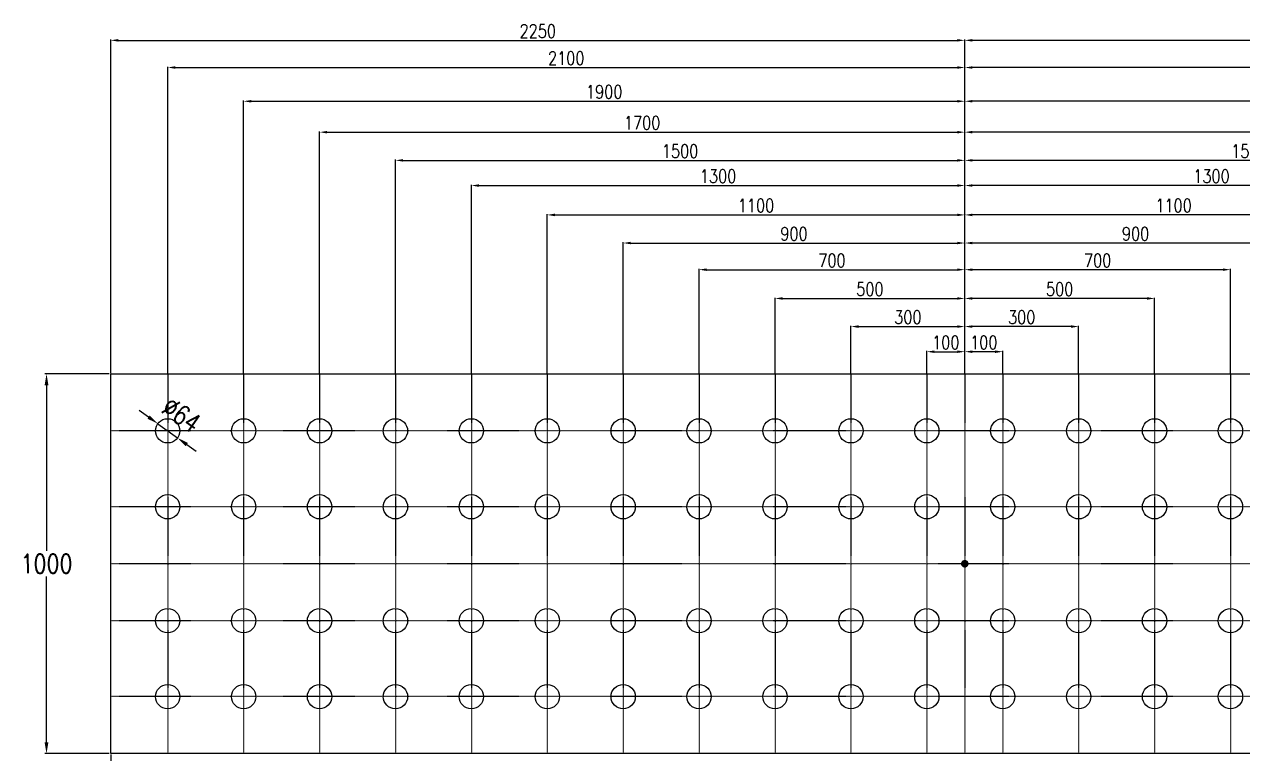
# Model space of a CAD drawing. Header units: millimetres. Extents: x 1541 to 289025, y -12015 to 47026.
# Drawn here: x 61759 to 64969, y 2341 to 4262 of the extents above; entities that cross this region are included whole.
import ezdxf

# ---------------------------------------------------------------- set-up
doc = ezdxf.new("R2010")
doc.units = ezdxf.units.MM
doc.header["$LTSCALE"] = 0.1
doc.linetypes.add('DASHDOT', pattern=[25.4, 12.7, -6.35, 0, -6.35])
for name, color, linetype in [('COTAS', 8, 'Continuous'), ('EJE PERNO', 1, 'DASHDOT'), ('PERNOS', 3, 'Continuous'), ('PLATINA', 5, 'Continuous')]:
    doc.layers.add(name, color=color, linetype=linetype)
doc.styles.add('CNI_COTAS', font='romans.shx', dxfattribs={"width": 0.8})
doc.dimstyles.new('1.2', dxfattribs={"dimscale": 0, "dimtxt": 35, "dimasz": 20, "dimexe": 2, "dimexo": 2, "dimgap": 7, "dimtad": 1, "dimdec": 0, "dimzin": 4, "dimdsep": 46, "dimtxsty": 'CNI_COTAS', "dimcen": 0, "dimclrd": 256, "dimclrt": 3, "dimadec": 0, "dimazin": 0, "dimtfac": 1, "dimtdec": 0, "dimtmove": 2, "dimatfit": 0, "dimfxl": 0.05, "dimtolj": 1, "dimtzin": 0, "dimarcsym": 1})
doc.dimstyles.new('1.3', dxfattribs={"dimscale": 0, "dimtxt": 50, "dimasz": 30, "dimexe": 4, "dimexo": 4, "dimgap": 9, "dimtad": 1, "dimdec": 0, "dimzin": 4, "dimdsep": 46, "dimtxsty": 'CNI_COTAS', "dimcen": 0, "dimclrd": 256, "dimclrt": 3, "dimadec": 0, "dimazin": 0, "dimtfac": 1, "dimtdec": 0, "dimtmove": 2, "dimatfit": 0, "dimfxl": 0.05, "dimtolj": 1, "dimtzin": 0, "dimarcsym": 0})

# ---------------------------------------------------------------- blocks, each defined once
blk = doc.blocks.new('*D1693')
at = {"layer": 'COTAS', "lineweight": -2, "ltscale": 3, "transparency": 16777216}
for p, q in [((62086.7, 3227.4), (62062.3, 3244.9)), ((62111.1, 3209.9), (62163.1, 3172.7)), ((62187.5, 3155.2), (62211.9, 3137.7))]:
    blk.add_line(p, q, dxfattribs=at)
at = {"layer": 'COTAS', "ltscale": 3, "transparency": 16777216}
for points in [[(62089.6, 3231.5), (62083.8, 3223.3), (62111.1, 3209.9)], [(62190.4, 3159.3), (62184.6, 3151.1), (62163.1, 3172.7)]]:
    blk.add_solid(points, dxfattribs=at)
at = {"layer": 'Defpoints', "color": 0, "ltscale": 3, "transparency": 16777216}
for p in [(62111.1, 3209.9), (62163.1, 3172.7)]:
    blk.add_point(p, dxfattribs=at)
at = {"layer": 'COTAS', "color": 3, "ltscale": 3, "transparency": 16777216, "insert": (62173.4, 3233.2), "char_height": 50, "attachment_point": 5, "rotation": 324.3903, "style": 'CNI_COTAS'}
blk.add_mtext('\\A1;∅64', dxfattribs=at)
blk = doc.blocks.new('*D1695')
at = {"layer": 'COTAS', "color": 0, "lineweight": -2, "transparency": 16777216}
for p, q in [((64237.1, 3343.3), (64237.1, 3401.7)), ((64337.1, 3343.3), (64337.1, 3401.7))]:
    blk.add_line(p, q, dxfattribs=at)
at = {"layer": 'COTAS', "lineweight": -2, "transparency": 16777216}
blk.add_line((64317.1, 3399.7), (64257.1, 3399.7), dxfattribs=at)
at = {"layer": 'COTAS', "transparency": 16777216}
for points in [[(64257.1, 3403), (64257.1, 3396.3), (64237.1, 3399.7)], [(64317.1, 3403), (64317.1, 3396.3), (64337.1, 3399.7)]]:
    blk.add_solid(points, dxfattribs=at)
at = {"layer": 'Defpoints', "color": 0, "transparency": 16777216}
for p in [(64237.1, 3399.7), (64237.1, 3341.3), (64337.1, 3341.3)]:
    blk.add_point(p, dxfattribs=at)
at = {"layer": 'COTAS', "color": 3, "transparency": 16777216, "insert": (64287.1, 3424.2), "char_height": 35, "attachment_point": 5, "style": 'CNI_COTAS'}
blk.add_mtext('\\A1;100', dxfattribs=at)
blk = doc.blocks.new('*D1696')
at = {"layer": 'COTAS', "color": 0, "lineweight": -2, "transparency": 16777216}
for p, q in [((64237.1, 3343.3), (64237.1, 3467.9)), ((64537.1, 3343.3), (64537.1, 3467.9))]:
    blk.add_line(p, q, dxfattribs=at)
at = {"layer": 'COTAS', "lineweight": -2, "transparency": 16777216}
blk.add_line((64517.1, 3465.9), (64257.1, 3465.9), dxfattribs=at)
at = {"layer": 'COTAS', "transparency": 16777216}
for points in [[(64257.1, 3469.2), (64257.1, 3462.5), (64237.1, 3465.9)], [(64517.1, 3469.2), (64517.1, 3462.5), (64537.1, 3465.9)]]:
    blk.add_solid(points, dxfattribs=at)
at = {"layer": 'Defpoints', "color": 0, "transparency": 16777216}
for p in [(64237.1, 3465.9), (64237.1, 3341.3), (64537.1, 3341.3)]:
    blk.add_point(p, dxfattribs=at)
at = {"layer": 'COTAS', "color": 3, "transparency": 16777216, "insert": (64387.1, 3490.4), "char_height": 35, "attachment_point": 5, "style": 'CNI_COTAS'}
blk.add_mtext('\\A1;300', dxfattribs=at)
blk = doc.blocks.new('*D1697')
at = {"layer": 'COTAS', "color": 0, "lineweight": -2, "transparency": 16777216}
for p, q in [((64237.1, 3343.3), (64237.1, 3541.9)), ((64737.1, 3343.3), (64737.1, 3541.9))]:
    blk.add_line(p, q, dxfattribs=at)
at = {"layer": 'COTAS', "lineweight": -2, "transparency": 16777216}
blk.add_line((64717.1, 3539.9), (64257.1, 3539.9), dxfattribs=at)
at = {"layer": 'COTAS', "transparency": 16777216}
for points in [[(64257.1, 3543.3), (64257.1, 3536.6), (64237.1, 3539.9)], [(64717.1, 3543.3), (64717.1, 3536.6), (64737.1, 3539.9)]]:
    blk.add_solid(points, dxfattribs=at)
at = {"layer": 'Defpoints', "color": 0, "transparency": 16777216}
for p in [(64237.1, 3539.9), (64237.1, 3341.3), (64737.1, 3341.3)]:
    blk.add_point(p, dxfattribs=at)
at = {"layer": 'COTAS', "color": 3, "transparency": 16777216, "insert": (64487.1, 3564.4), "char_height": 35, "attachment_point": 5, "style": 'CNI_COTAS'}
blk.add_mtext('\\A1;500', dxfattribs=at)
blk = doc.blocks.new('*D1698')
at = {"layer": 'COTAS', "color": 0, "lineweight": -2, "transparency": 16777216}
for p, q in [((64237.1, 3343.3), (64237.1, 3617.7)), ((64937.1, 3343.3), (64937.1, 3617.7))]:
    blk.add_line(p, q, dxfattribs=at)
at = {"layer": 'COTAS', "lineweight": -2, "transparency": 16777216}
blk.add_line((64917.1, 3615.7), (64257.1, 3615.7), dxfattribs=at)
at = {"layer": 'COTAS', "transparency": 16777216}
for points in [[(64257.1, 3619), (64257.1, 3612.4), (64237.1, 3615.7)], [(64917.1, 3619), (64917.1, 3612.4), (64937.1, 3615.7)]]:
    blk.add_solid(points, dxfattribs=at)
at = {"layer": 'Defpoints', "color": 0, "transparency": 16777216}
for p in [(64237.1, 3615.7), (64237.1, 3341.3), (64937.1, 3341.3)]:
    blk.add_point(p, dxfattribs=at)
at = {"layer": 'COTAS', "color": 3, "transparency": 16777216, "insert": (64587.1, 3640.2), "char_height": 35, "attachment_point": 5, "style": 'CNI_COTAS'}
blk.add_mtext('\\A1;700', dxfattribs=at)
blk = doc.blocks.new('*D1671')
at = {"layer": 'COTAS', "color": 0, "lineweight": -2, "transparency": 16777216}
for p, q in [((64237.1, 3343.3), (64237.1, 3687.9)), ((65137.1, 3343.3), (65137.1, 3687.9))]:
    blk.add_line(p, q, dxfattribs=at)
at = {"layer": 'COTAS', "lineweight": -2, "transparency": 16777216}
blk.add_line((65117.1, 3685.9), (64257.1, 3685.9), dxfattribs=at)
at = {"layer": 'COTAS', "transparency": 16777216}
for points in [[(64257.1, 3689.2), (64257.1, 3682.5), (64237.1, 3685.9)], [(65117.1, 3689.2), (65117.1, 3682.5), (65137.1, 3685.9)]]:
    blk.add_solid(points, dxfattribs=at)
at = {"layer": 'Defpoints', "color": 0, "transparency": 16777216}
for p in [(64237.1, 3685.9), (64237.1, 3341.3), (65137.1, 3341.3)]:
    blk.add_point(p, dxfattribs=at)
at = {"layer": 'COTAS', "color": 3, "transparency": 16777216, "insert": (64687.1, 3710.4), "char_height": 35, "attachment_point": 5, "rotation": 359.9999, "style": 'CNI_COTAS'}
blk.add_mtext('\\A1;900', dxfattribs=at)
blk = doc.blocks.new('*D1672')
at = {"layer": 'COTAS', "color": 0, "lineweight": -2, "transparency": 16777216}
for p, q in [((64237.1, 3343.3), (64237.1, 3761.9)), ((65337.1, 3343.3), (65337.1, 3761.9))]:
    blk.add_line(p, q, dxfattribs=at)
at = {"layer": 'COTAS', "lineweight": -2, "transparency": 16777216}
blk.add_line((65317.1, 3759.9), (64257.1, 3759.9), dxfattribs=at)
at = {"layer": 'COTAS', "transparency": 16777216}
for points in [[(64257.1, 3763.2), (64257.1, 3756.5), (64237.1, 3759.9)], [(65317.1, 3763.2), (65317.1, 3756.5), (65337.1, 3759.9)]]:
    blk.add_solid(points, dxfattribs=at)
at = {"layer": 'Defpoints', "color": 0, "transparency": 16777216}
for p in [(64237.1, 3759.9), (64237.1, 3341.3), (65337.1, 3341.3)]:
    blk.add_point(p, dxfattribs=at)
at = {"layer": 'COTAS', "color": 3, "transparency": 16777216, "insert": (64787.1, 3784.4), "char_height": 35, "attachment_point": 5, "rotation": 359.9999, "style": 'CNI_COTAS'}
blk.add_mtext('\\A1;1100', dxfattribs=at)
blk = doc.blocks.new('*D1673')
at = {"layer": 'COTAS', "color": 0, "lineweight": -2, "transparency": 16777216}
for p, q in [((64237.1, 3343.3), (64237.1, 3839.3)), ((65537.1, 3343.3), (65537.1, 3839.3))]:
    blk.add_line(p, q, dxfattribs=at)
at = {"layer": 'COTAS', "lineweight": -2, "transparency": 16777216}
blk.add_line((65517.1, 3837.3), (64257.1, 3837.3), dxfattribs=at)
at = {"layer": 'COTAS', "transparency": 16777216}
for points in [[(64257.1, 3840.6), (64257.1, 3833.9), (64237.1, 3837.3)], [(65517.1, 3840.6), (65517.1, 3833.9), (65537.1, 3837.3)]]:
    blk.add_solid(points, dxfattribs=at)
at = {"layer": 'Defpoints', "color": 0, "transparency": 16777216}
for p in [(64237.1, 3837.3), (64237.1, 3341.3), (65537.1, 3341.3)]:
    blk.add_point(p, dxfattribs=at)
at = {"layer": 'COTAS', "color": 3, "transparency": 16777216, "insert": (64887.1, 3861.8), "char_height": 35, "attachment_point": 5, "style": 'CNI_COTAS'}
blk.add_mtext('\\A1;1300', dxfattribs=at)
blk = doc.blocks.new('*D1674')
at = {"layer": 'COTAS', "color": 0, "lineweight": -2, "transparency": 16777216}
for p, q in [((64237.1, 3343.3), (64237.1, 3905.5)), ((65737.1, 3343.3), (65737.1, 3905.5))]:
    blk.add_line(p, q, dxfattribs=at)
at = {"layer": 'COTAS', "lineweight": -2, "transparency": 16777216}
blk.add_line((65717.1, 3903.5), (64257.1, 3903.5), dxfattribs=at)
at = {"layer": 'COTAS', "transparency": 16777216}
for points in [[(64257.1, 3906.9), (64257.1, 3900.2), (64237.1, 3903.5)], [(65717.1, 3906.9), (65717.1, 3900.2), (65737.1, 3903.5)]]:
    blk.add_solid(points, dxfattribs=at)
at = {"layer": 'Defpoints', "color": 0, "transparency": 16777216}
for p in [(64237.1, 3903.5), (64237.1, 3341.3), (65737.1, 3341.3)]:
    blk.add_point(p, dxfattribs=at)
at = {"layer": 'COTAS', "color": 3, "transparency": 16777216, "insert": (64987.1, 3928), "char_height": 35, "attachment_point": 5, "rotation": 359.9999, "style": 'CNI_COTAS'}
blk.add_mtext('\\A1;1500', dxfattribs=at)
blk = doc.blocks.new('*D1675')
at = {"layer": 'COTAS', "color": 0, "lineweight": -2, "transparency": 16777216}
for p, q in [((64237.1, 3343.3), (64237.1, 3979.8)), ((65937.1, 3343.3), (65937.1, 3979.8))]:
    blk.add_line(p, q, dxfattribs=at)
at = {"layer": 'COTAS', "lineweight": -2, "transparency": 16777216}
blk.add_line((65917.1, 3977.8), (64257.1, 3977.8), dxfattribs=at)
at = {"layer": 'COTAS', "transparency": 16777216}
for points in [[(64257.1, 3981.1), (64257.1, 3974.4), (64237.1, 3977.8)], [(65917.1, 3981.1), (65917.1, 3974.4), (65937.1, 3977.8)]]:
    blk.add_solid(points, dxfattribs=at)
at = {"layer": 'Defpoints', "color": 0, "transparency": 16777216}
for p in [(64237.1, 3977.8), (64237.1, 3341.3), (65937.1, 3341.3)]:
    blk.add_point(p, dxfattribs=at)
at = {"layer": 'COTAS', "color": 3, "transparency": 16777216, "insert": (65087.1, 4002.3), "char_height": 35, "attachment_point": 5, "style": 'CNI_COTAS'}
blk.add_mtext('\\A1;1700', dxfattribs=at)
blk = doc.blocks.new('*D1676')
at = {"layer": 'COTAS', "color": 0, "lineweight": -2, "transparency": 16777216}
for p, q in [((64237.1, 3343.3), (64237.1, 4061.2)), ((66137.1, 3343.3), (66137.1, 4061.2))]:
    blk.add_line(p, q, dxfattribs=at)
at = {"layer": 'COTAS', "lineweight": -2, "transparency": 16777216}
blk.add_line((66117.1, 4059.2), (64257.1, 4059.2), dxfattribs=at)
at = {"layer": 'COTAS', "transparency": 16777216}
for points in [[(64257.1, 4062.5), (64257.1, 4055.9), (64237.1, 4059.2)], [(66117.1, 4062.5), (66117.1, 4055.9), (66137.1, 4059.2)]]:
    blk.add_solid(points, dxfattribs=at)
at = {"layer": 'Defpoints', "color": 0, "transparency": 16777216}
for p in [(64237.1, 4059.2), (64237.1, 3341.3), (66137.1, 3341.3)]:
    blk.add_point(p, dxfattribs=at)
at = {"layer": 'COTAS', "color": 3, "transparency": 16777216, "insert": (65187.1, 4083.7), "char_height": 35, "attachment_point": 5, "style": 'CNI_COTAS'}
blk.add_mtext('\\A1;1900', dxfattribs=at)
blk = doc.blocks.new('*D1677')
at = {"layer": 'COTAS', "color": 0, "lineweight": -2, "transparency": 16777216}
for p, q in [((64237.1, 3343.3), (64237.1, 4150)), ((66337.1, 3343.3), (66337.1, 4150))]:
    blk.add_line(p, q, dxfattribs=at)
at = {"layer": 'COTAS', "lineweight": -2, "transparency": 16777216}
blk.add_line((66317.1, 4148), (64257.1, 4148), dxfattribs=at)
at = {"layer": 'COTAS', "transparency": 16777216}
for points in [[(64257.1, 4151.4), (64257.1, 4144.7), (64237.1, 4148)], [(66317.1, 4151.4), (66317.1, 4144.7), (66337.1, 4148)]]:
    blk.add_solid(points, dxfattribs=at)
at = {"layer": 'Defpoints', "color": 0, "transparency": 16777216}
for p in [(64237.1, 4148), (64237.1, 3341.3), (66337.1, 3341.3)]:
    blk.add_point(p, dxfattribs=at)
at = {"layer": 'COTAS', "color": 3, "transparency": 16777216, "insert": (65287.1, 4172.5), "char_height": 35, "attachment_point": 5, "style": 'CNI_COTAS'}
blk.add_mtext('\\A1;2100', dxfattribs=at)
blk = doc.blocks.new('*D1678')
at = {"layer": 'COTAS', "color": 0, "lineweight": -2, "transparency": 16777216}
for p, q in [((64237.1, 3343.3), (64237.1, 4221.6)), ((66487.1, 3343.3), (66487.1, 4221.6))]:
    blk.add_line(p, q, dxfattribs=at)
at = {"layer": 'COTAS', "lineweight": -2, "transparency": 16777216}
blk.add_line((66467.1, 4219.6), (64257.1, 4219.6), dxfattribs=at)
at = {"layer": 'COTAS', "transparency": 16777216}
for points in [[(64257.1, 4223), (64257.1, 4216.3), (64237.1, 4219.6)], [(66467.1, 4223), (66467.1, 4216.3), (66487.1, 4219.6)]]:
    blk.add_solid(points, dxfattribs=at)
at = {"layer": 'Defpoints', "color": 0, "transparency": 16777216}
for p in [(64237.1, 4219.6), (64237.1, 3341.3), (66487.1, 3341.3)]:
    blk.add_point(p, dxfattribs=at)
at = {"layer": 'COTAS', "color": 3, "transparency": 16777216, "insert": (65362.1, 4244.1), "char_height": 35, "attachment_point": 5, "rotation": 0, "style": 'CNI_COTAS'}
blk.add_mtext('\\A1;2250', dxfattribs=at)
blk = doc.blocks.new('*D1214')
at = {"layer": 'COTAS', "color": 0, "lineweight": -2, "transparency": 16777216}
for p, q in [((64137.1, 3343.3), (64137.1, 3401.7)), ((64237.1, 3343.3), (64237.1, 3401.7))]:
    blk.add_line(p, q, dxfattribs=at)
at = {"layer": 'COTAS', "lineweight": -2, "transparency": 16777216}
blk.add_line((64157.1, 3399.7), (64217.1, 3399.7), dxfattribs=at)
at = {"layer": 'COTAS', "transparency": 16777216}
for points in [[(64157.1, 3403), (64157.1, 3396.3), (64137.1, 3399.7)], [(64217.1, 3403), (64217.1, 3396.3), (64237.1, 3399.7)]]:
    blk.add_solid(points, dxfattribs=at)
at = {"layer": 'Defpoints', "color": 0, "transparency": 16777216}
for p in [(64237.1, 3399.7), (64137.1, 3341.3), (64237.1, 3341.3)]:
    blk.add_point(p, dxfattribs=at)
at = {"layer": 'COTAS', "color": 3, "transparency": 16777216, "insert": (64187.1, 3424.2), "char_height": 35, "attachment_point": 5, "style": 'CNI_COTAS'}
blk.add_mtext('\\A1;100', dxfattribs=at)
blk = doc.blocks.new('*D1215')
at = {"layer": 'COTAS', "color": 0, "lineweight": -2, "transparency": 16777216}
for p, q in [((63937.1, 3343.3), (63937.1, 3467.9)), ((64237.1, 3343.3), (64237.1, 3467.9))]:
    blk.add_line(p, q, dxfattribs=at)
at = {"layer": 'COTAS', "lineweight": -2, "transparency": 16777216}
blk.add_line((63957.1, 3465.9), (64217.1, 3465.9), dxfattribs=at)
at = {"layer": 'COTAS', "transparency": 16777216}
for points in [[(63957.1, 3469.2), (63957.1, 3462.5), (63937.1, 3465.9)], [(64217.1, 3469.2), (64217.1, 3462.5), (64237.1, 3465.9)]]:
    blk.add_solid(points, dxfattribs=at)
at = {"layer": 'Defpoints', "color": 0, "transparency": 16777216}
for p in [(64237.1, 3465.9), (63937.1, 3341.3), (64237.1, 3341.3)]:
    blk.add_point(p, dxfattribs=at)
at = {"layer": 'COTAS', "color": 3, "transparency": 16777216, "insert": (64087.1, 3490.4), "char_height": 35, "attachment_point": 5, "style": 'CNI_COTAS'}
blk.add_mtext('\\A1;300', dxfattribs=at)
blk = doc.blocks.new('*D1216')
at = {"layer": 'COTAS', "color": 0, "lineweight": -2, "transparency": 16777216}
for p, q in [((63737.1, 3343.3), (63737.1, 3541.9)), ((64237.1, 3343.3), (64237.1, 3541.9))]:
    blk.add_line(p, q, dxfattribs=at)
at = {"layer": 'COTAS', "lineweight": -2, "transparency": 16777216}
blk.add_line((63757.1, 3539.9), (64217.1, 3539.9), dxfattribs=at)
at = {"layer": 'COTAS', "transparency": 16777216}
for points in [[(63757.1, 3543.3), (63757.1, 3536.6), (63737.1, 3539.9)], [(64217.1, 3543.3), (64217.1, 3536.6), (64237.1, 3539.9)]]:
    blk.add_solid(points, dxfattribs=at)
at = {"layer": 'Defpoints', "color": 0, "transparency": 16777216}
for p in [(64237.1, 3539.9), (63737.1, 3341.3), (64237.1, 3341.3)]:
    blk.add_point(p, dxfattribs=at)
at = {"layer": 'COTAS', "color": 3, "transparency": 16777216, "insert": (63987.1, 3564.4), "char_height": 35, "attachment_point": 5, "style": 'CNI_COTAS'}
blk.add_mtext('\\A1;500', dxfattribs=at)
blk = doc.blocks.new('*D1217')
at = {"layer": 'COTAS', "color": 0, "lineweight": -2, "transparency": 16777216}
for p, q in [((63537.1, 3343.3), (63537.1, 3617.7)), ((64237.1, 3343.3), (64237.1, 3617.7))]:
    blk.add_line(p, q, dxfattribs=at)
at = {"layer": 'COTAS', "lineweight": -2, "transparency": 16777216}
blk.add_line((63557.1, 3615.7), (64217.1, 3615.7), dxfattribs=at)
at = {"layer": 'COTAS', "transparency": 16777216}
for points in [[(63557.1, 3619), (63557.1, 3612.4), (63537.1, 3615.7)], [(64217.1, 3619), (64217.1, 3612.4), (64237.1, 3615.7)]]:
    blk.add_solid(points, dxfattribs=at)
at = {"layer": 'Defpoints', "color": 0, "transparency": 16777216}
for p in [(64237.1, 3615.7), (63537.1, 3341.3), (64237.1, 3341.3)]:
    blk.add_point(p, dxfattribs=at)
at = {"layer": 'COTAS', "color": 3, "transparency": 16777216, "insert": (63887.1, 3640.2), "char_height": 35, "attachment_point": 5, "style": 'CNI_COTAS'}
blk.add_mtext('\\A1;700', dxfattribs=at)
blk = doc.blocks.new('*D1218')
at = {"layer": 'COTAS', "color": 0, "lineweight": -2, "transparency": 16777216}
for p, q in [((63337.1, 3343.3), (63337.1, 3687.9)), ((64237.1, 3343.3), (64237.1, 3687.9))]:
    blk.add_line(p, q, dxfattribs=at)
at = {"layer": 'COTAS', "lineweight": -2, "transparency": 16777216}
blk.add_line((63357.1, 3685.9), (64217.1, 3685.9), dxfattribs=at)
at = {"layer": 'COTAS', "transparency": 16777216}
for points in [[(63357.1, 3689.2), (63357.1, 3682.5), (63337.1, 3685.9)], [(64217.1, 3689.2), (64217.1, 3682.5), (64237.1, 3685.9)]]:
    blk.add_solid(points, dxfattribs=at)
at = {"layer": 'Defpoints', "color": 0, "transparency": 16777216}
for p in [(64237.1, 3685.9), (63337.1, 3341.3), (64237.1, 3341.3)]:
    blk.add_point(p, dxfattribs=at)
at = {"layer": 'COTAS', "color": 3, "transparency": 16777216, "insert": (63787.1, 3710.4), "char_height": 35, "attachment_point": 5, "rotation": 0.0001, "style": 'CNI_COTAS'}
blk.add_mtext('\\A1;900', dxfattribs=at)
blk = doc.blocks.new('*D1219')
at = {"layer": 'COTAS', "color": 0, "lineweight": -2, "transparency": 16777216}
for p, q in [((63137.1, 3343.3), (63137.1, 3761.9)), ((64237.1, 3343.3), (64237.1, 3761.9))]:
    blk.add_line(p, q, dxfattribs=at)
at = {"layer": 'COTAS', "lineweight": -2, "transparency": 16777216}
blk.add_line((63157.1, 3759.9), (64217.1, 3759.9), dxfattribs=at)
at = {"layer": 'COTAS', "transparency": 16777216}
for points in [[(63157.1, 3763.2), (63157.1, 3756.5), (63137.1, 3759.9)], [(64217.1, 3763.2), (64217.1, 3756.5), (64237.1, 3759.9)]]:
    blk.add_solid(points, dxfattribs=at)
at = {"layer": 'Defpoints', "color": 0, "transparency": 16777216}
for p in [(64237.1, 3759.9), (63137.1, 3341.3), (64237.1, 3341.3)]:
    blk.add_point(p, dxfattribs=at)
at = {"layer": 'COTAS', "color": 3, "transparency": 16777216, "insert": (63687.1, 3784.4), "char_height": 35, "attachment_point": 5, "rotation": 0.0001, "style": 'CNI_COTAS'}
blk.add_mtext('\\A1;1100', dxfattribs=at)
blk = doc.blocks.new('*D1220')
at = {"layer": 'COTAS', "color": 0, "lineweight": -2, "transparency": 16777216}
for p, q in [((62937.1, 3343.3), (62937.1, 3839.3)), ((64237.1, 3343.3), (64237.1, 3839.3))]:
    blk.add_line(p, q, dxfattribs=at)
at = {"layer": 'COTAS', "lineweight": -2, "transparency": 16777216}
blk.add_line((62957.1, 3837.3), (64217.1, 3837.3), dxfattribs=at)
at = {"layer": 'COTAS', "transparency": 16777216}
for points in [[(62957.1, 3840.6), (62957.1, 3833.9), (62937.1, 3837.3)], [(64217.1, 3840.6), (64217.1, 3833.9), (64237.1, 3837.3)]]:
    blk.add_solid(points, dxfattribs=at)
at = {"layer": 'Defpoints', "color": 0, "transparency": 16777216}
for p in [(64237.1, 3837.3), (62937.1, 3341.3), (64237.1, 3341.3)]:
    blk.add_point(p, dxfattribs=at)
at = {"layer": 'COTAS', "color": 3, "transparency": 16777216, "insert": (63587.1, 3861.8), "char_height": 35, "attachment_point": 5, "style": 'CNI_COTAS'}
blk.add_mtext('\\A1;1300', dxfattribs=at)
blk = doc.blocks.new('*D1221')
at = {"layer": 'COTAS', "color": 0, "lineweight": -2, "transparency": 16777216}
for p, q in [((62737.1, 3343.3), (62737.1, 3905.5)), ((64237.1, 3343.3), (64237.1, 3905.5))]:
    blk.add_line(p, q, dxfattribs=at)
at = {"layer": 'COTAS', "lineweight": -2, "transparency": 16777216}
blk.add_line((62757.1, 3903.5), (64217.1, 3903.5), dxfattribs=at)
at = {"layer": 'COTAS', "transparency": 16777216}
for points in [[(62757.1, 3906.9), (62757.1, 3900.2), (62737.1, 3903.5)], [(64217.1, 3906.9), (64217.1, 3900.2), (64237.1, 3903.5)]]:
    blk.add_solid(points, dxfattribs=at)
at = {"layer": 'Defpoints', "color": 0, "transparency": 16777216}
for p in [(64237.1, 3903.5), (62737.1, 3341.3), (64237.1, 3341.3)]:
    blk.add_point(p, dxfattribs=at)
at = {"layer": 'COTAS', "color": 3, "transparency": 16777216, "insert": (63487.1, 3928), "char_height": 35, "attachment_point": 5, "rotation": 0.0001, "style": 'CNI_COTAS'}
blk.add_mtext('\\A1;1500', dxfattribs=at)
blk = doc.blocks.new('*D1222')
at = {"layer": 'COTAS', "color": 0, "lineweight": -2, "transparency": 16777216}
for p, q in [((62537.1, 3343.3), (62537.1, 3979.8)), ((64237.1, 3343.3), (64237.1, 3979.8))]:
    blk.add_line(p, q, dxfattribs=at)
at = {"layer": 'COTAS', "lineweight": -2, "transparency": 16777216}
blk.add_line((62557.1, 3977.8), (64217.1, 3977.8), dxfattribs=at)
at = {"layer": 'COTAS', "transparency": 16777216}
for points in [[(62557.1, 3981.1), (62557.1, 3974.4), (62537.1, 3977.8)], [(64217.1, 3981.1), (64217.1, 3974.4), (64237.1, 3977.8)]]:
    blk.add_solid(points, dxfattribs=at)
at = {"layer": 'Defpoints', "color": 0, "transparency": 16777216}
for p in [(64237.1, 3977.8), (62537.1, 3341.3), (64237.1, 3341.3)]:
    blk.add_point(p, dxfattribs=at)
at = {"layer": 'COTAS', "color": 3, "transparency": 16777216, "insert": (63387.1, 4002.3), "char_height": 35, "attachment_point": 5, "style": 'CNI_COTAS'}
blk.add_mtext('\\A1;1700', dxfattribs=at)
blk = doc.blocks.new('*D1223')
at = {"layer": 'COTAS', "color": 0, "lineweight": -2, "transparency": 16777216}
for p, q in [((62337.1, 3343.3), (62337.1, 4061.2)), ((64237.1, 3343.3), (64237.1, 4061.2))]:
    blk.add_line(p, q, dxfattribs=at)
at = {"layer": 'COTAS', "lineweight": -2, "transparency": 16777216}
blk.add_line((62357.1, 4059.2), (64217.1, 4059.2), dxfattribs=at)
at = {"layer": 'COTAS', "transparency": 16777216}
for points in [[(62357.1, 4062.5), (62357.1, 4055.9), (62337.1, 4059.2)], [(64217.1, 4062.5), (64217.1, 4055.9), (64237.1, 4059.2)]]:
    blk.add_solid(points, dxfattribs=at)
at = {"layer": 'Defpoints', "color": 0, "transparency": 16777216}
for p in [(64237.1, 4059.2), (62337.1, 3341.3), (64237.1, 3341.3)]:
    blk.add_point(p, dxfattribs=at)
at = {"layer": 'COTAS', "color": 3, "transparency": 16777216, "insert": (63287.1, 4083.7), "char_height": 35, "attachment_point": 5, "style": 'CNI_COTAS'}
blk.add_mtext('\\A1;1900', dxfattribs=at)
blk = doc.blocks.new('*D1224')
at = {"layer": 'COTAS', "color": 0, "lineweight": -2, "transparency": 16777216}
for p, q in [((62137.1, 3343.3), (62137.1, 4150)), ((64237.1, 3343.3), (64237.1, 4150))]:
    blk.add_line(p, q, dxfattribs=at)
at = {"layer": 'COTAS', "lineweight": -2, "transparency": 16777216}
blk.add_line((62157.1, 4148), (64217.1, 4148), dxfattribs=at)
at = {"layer": 'COTAS', "transparency": 16777216}
for points in [[(62157.1, 4151.4), (62157.1, 4144.7), (62137.1, 4148)], [(64217.1, 4151.4), (64217.1, 4144.7), (64237.1, 4148)]]:
    blk.add_solid(points, dxfattribs=at)
at = {"layer": 'Defpoints', "color": 0, "transparency": 16777216}
for p in [(64237.1, 4148), (62137.1, 3341.3), (64237.1, 3341.3)]:
    blk.add_point(p, dxfattribs=at)
at = {"layer": 'COTAS', "color": 3, "transparency": 16777216, "insert": (63187.1, 4172.5), "char_height": 35, "attachment_point": 5, "style": 'CNI_COTAS'}
blk.add_mtext('\\A1;2100', dxfattribs=at)
blk = doc.blocks.new('*D1225')
at = {"layer": 'COTAS', "color": 0, "lineweight": -2, "transparency": 16777216}
for p, q in [((61987.1, 3343.3), (61987.1, 4221.6)), ((64237.1, 3343.3), (64237.1, 4221.6))]:
    blk.add_line(p, q, dxfattribs=at)
at = {"layer": 'COTAS', "lineweight": -2, "transparency": 16777216}
blk.add_line((62007.1, 4219.6), (64217.1, 4219.6), dxfattribs=at)
at = {"layer": 'COTAS', "transparency": 16777216}
for points in [[(62007.1, 4223), (62007.1, 4216.3), (61987.1, 4219.6)], [(64217.1, 4223), (64217.1, 4216.3), (64237.1, 4219.6)]]:
    blk.add_solid(points, dxfattribs=at)
at = {"layer": 'Defpoints', "color": 0, "transparency": 16777216}
for p in [(64237.1, 4219.6), (61987.1, 3341.3), (64237.1, 3341.3)]:
    blk.add_point(p, dxfattribs=at)
at = {"layer": 'COTAS', "color": 3, "transparency": 16777216, "insert": (63112.1, 4244.1), "char_height": 35, "attachment_point": 5, "style": 'CNI_COTAS'}
blk.add_mtext('\\A1;2250', dxfattribs=at)
blk = doc.blocks.new('*D1684')
at = {"layer": 'COTAS', "color": 0, "lineweight": -2, "transparency": 16777216}
for p, q in [((61987.1, 2339.3), (61987.1, 2216.1)), ((66487.1, 2339.3), (66487.1, 2216.1))]:
    blk.add_line(p, q, dxfattribs=at)
at = {"layer": 'COTAS', "lineweight": -2, "transparency": 16777216}
blk.add_line((62007.1, 2218.1), (66467.1, 2218.1), dxfattribs=at)
at = {"layer": 'COTAS', "transparency": 16777216}
for points in [[(62007.1, 2221.4), (62007.1, 2214.7), (61987.1, 2218.1)], [(66467.1, 2221.4), (66467.1, 2214.7), (66487.1, 2218.1)]]:
    blk.add_solid(points, dxfattribs=at)
at = {"layer": 'Defpoints', "color": 0, "transparency": 16777216}
for p in [(61987.1, 2341.3), (66487.1, 2341.3), (66487.1, 2218.1)]:
    blk.add_point(p, dxfattribs=at)
at = {"layer": 'COTAS', "color": 3, "transparency": 16777216, "insert": (64237.1, 2242.6), "char_height": 35, "attachment_point": 5, "style": 'CNI_COTAS'}
blk.add_mtext('\\A1;4500', dxfattribs=at)
blk = doc.blocks.new('*D1227')
at = {"layer": 'COTAS', "color": 0, "lineweight": -2, "ltscale": 3, "transparency": 16777216}
for p, q in [((61983.1, 3341.3), (61813.8, 3341.3)), ((61983.1, 2341.3), (61813.8, 2341.3))]:
    blk.add_line(p, q, dxfattribs=at)
at = {"layer": 'COTAS', "lineweight": -2, "ltscale": 3, "transparency": 16777216}
for p, q in [((61817.8, 3311.3), (61817.8, 2875.3)), ((61817.8, 2371.3), (61817.8, 2807.3))]:
    blk.add_line(p, q, dxfattribs=at)
at = {"layer": 'COTAS', "ltscale": 3, "transparency": 16777216}
for points in [[(61812.8, 3311.3), (61822.8, 3311.3), (61817.8, 3341.3)], [(61812.8, 2371.3), (61822.8, 2371.3), (61817.8, 2341.3)]]:
    blk.add_solid(points, dxfattribs=at)
at = {"layer": 'Defpoints', "color": 0, "ltscale": 3, "transparency": 16777216}
for p in [(61987.1, 3341.3), (61817.8, 2341.3), (61987.1, 2341.3)]:
    blk.add_point(p, dxfattribs=at)
at = {"layer": 'COTAS', "color": 3, "ltscale": 3, "transparency": 16777216, "insert": (61817.8, 2841.3), "char_height": 50, "attachment_point": 5, "rotation": 0.2, "style": 'CNI_COTAS'}
blk.add_mtext('\\A1;1000', dxfattribs=at)
blk = doc.blocks.new('A$C7c6421ae')
at = {"layer": 'COTAS', "color": 2, "const_width": 10}
blk.add_lwpolyline([(64232.1, 2841.3, 1), (64242.1, 2841.3, 1)], format="xyb", close=True, dxfattribs=at)
at = {"layer": 'EJE PERNO'}
for p, q in [((62137.1, 3341.3), (62137.1, 2341.3)), ((62337.1, 3341.3), (62337.1, 2341.3)), ((62537.1, 3341.3), (62537.1, 2341.3)), ((62737.1, 3341.3), (62737.1, 2341.3)), ((62937.1, 3341.3), (62937.1, 2341.3)), ((63137.1, 3341.3), (63137.1, 2341.3)), ((63337.1, 3341.3), (63337.1, 2341.3)), ((63537.1, 3341.3), (63537.1, 2341.3)), ((63737.1, 3341.3), (63737.1, 2341.3)), ((63937.1, 3341.3), (63937.1, 2341.3)), ((64137.1, 3341.3), (64137.1, 2341.3)), ((64337.1, 3341.3), (64337.1, 2341.3)), ((64537.1, 3341.3), (64537.1, 2341.3)), ((64737.1, 3341.3), (64737.1, 2341.3)), ((64937.1, 3341.3), (64937.1, 2341.3)), ((66487.1, 3191.3), (61987.1, 3191.3)), ((66487.1, 2991.3), (61987.1, 2991.3)), ((66487.1, 2691.3), (61987.1, 2691.3)), ((66487.1, 2491.3), (61987.1, 2491.3))]:
    blk.add_line(p, q, dxfattribs=at)
at = {"layer": 'EJE PERNO', "color": 4}
for p, q in [((64237.1, 3341.3), (64237.1, 2341.3)), ((66487.1, 2841.3), (61987.1, 2841.3))]:
    blk.add_line(p, q, dxfattribs=at)
at = {"layer": 'PERNOS'}
for centre in [(62137.1, 3191.3), (62337.1, 3191.3), (62537.1, 3191.3), (62737.1, 3191.3), (62937.1, 3191.3), (63137.1, 3191.3), (63337.1, 3191.3), (63537.1, 3191.3), (63737.1, 3191.3), (63937.1, 3191.3), (64137.1, 3191.3), (64337.1, 3191.3), (64537.1, 3191.3), (64737.1, 3191.3), (64937.1, 3191.3), (62137.1, 2991.3), (62337.1, 2991.3), (62537.1, 2991.3), (62737.1, 2991.3), (62937.1, 2991.3), (63137.1, 2991.3), (63337.1, 2991.3), (63537.1, 2991.3), (63737.1, 2991.3), (63937.1, 2991.3), (64137.1, 2991.3), (64337.1, 2991.3), (64537.1, 2991.3), (64737.1, 2991.3), (64937.1, 2991.3), (62137.1, 2691.3), (62337.1, 2691.3), (62537.1, 2691.3), (62737.1, 2691.3), (62937.1, 2691.3), (63137.1, 2691.3), (63337.1, 2691.3), (63537.1, 2691.3), (63737.1, 2691.3), (63937.1, 2691.3), (64137.1, 2691.3), (64337.1, 2691.3), (64537.1, 2691.3), (64737.1, 2691.3), (64937.1, 2691.3), (62137.1, 2491.3), (62337.1, 2491.3), (62537.1, 2491.3), (62737.1, 2491.3), (62937.1, 2491.3), (63137.1, 2491.3), (63337.1, 2491.3), (63537.1, 2491.3), (63737.1, 2491.3), (63937.1, 2491.3), (64137.1, 2491.3), (64337.1, 2491.3), (64537.1, 2491.3), (64737.1, 2491.3), (64937.1, 2491.3)]:
    blk.add_circle(centre, 32, dxfattribs=at)
at = {"layer": 'PLATINA', "linetype": 'Continuous'}
blk.add_lwpolyline([(61987.1, 2341.3), (61987.1, 3341.3), (66487.1, 3341.3), (66487.1, 2341.3)], close=True, dxfattribs=at)
at = {"layer": 'COTAS'}
for p1, distance, picture, middle in [((61987.1, 3341.3), 878.3, '*D1225', (63112.1, 4244.1)), ((66487.1, 3341.3), -878.3, '*D1678', (65362.1, 4244.1)), ((62737.1, 3341.3), 562.3, '*D1221', (63487.1, 3928)), ((65737.1, 3341.3), -562.3, '*D1674', (64987.1, 3928)), ((63137.1, 3341.3), 418.6, '*D1219', (63687.1, 3784.4)), ((65337.1, 3341.3), -418.6, '*D1672', (64787.1, 3784.4)), ((63337.1, 3341.3), 344.6, '*D1218', (63787.1, 3710.4)), ((65137.1, 3341.3), -344.6, '*D1671', (64687.1, 3710.4))]:
    dim = blk.add_aligned_dim(p1=p1, p2=(64237.1, 3341.3), distance=distance, dimstyle='1.2', override={"dimscale": 1}, dxfattribs=at)
    dim.commit()
    dim.dimension.update_dxf_attribs({"geometry": picture, "text_midpoint": middle})
for base, p1, picture, middle in [((64237.1, 4148), (62137.1, 3341.3), '*D1224', (63187.1, 4172.5)), ((64237.1, 4059.2), (62337.1, 3341.3), '*D1223', (63287.1, 4083.7)), ((64237.1, 3977.8), (62537.1, 3341.3), '*D1222', (63387.1, 4002.3)), ((64237.1, 3837.3), (62937.1, 3341.3), '*D1220', (63587.1, 3861.8)), ((64237.1, 3615.7), (63537.1, 3341.3), '*D1217', (63887.1, 3640.2)), ((64237.1, 3539.9), (63737.1, 3341.3), '*D1216', (63987.1, 3564.4)), ((64237.1, 3465.9), (63937.1, 3341.3), '*D1215', (64087.1, 3490.4)), ((64237.1, 3399.7), (64137.1, 3341.3), '*D1214', (64187.1, 3424.2))]:
    dim = blk.add_linear_dim(base=base, p1=p1, p2=(64237.1, 3341.3), angle=180, dimstyle='1.2', override={"dimscale": 1}, dxfattribs=at)
    dim.commit()
    dim.dimension.update_dxf_attribs({"geometry": picture, "text_midpoint": middle})
for base, p1, p2, picture, middle in [((64237.1, 4148), (66337.1, 3341.3), (64237.1, 3341.3), '*D1677', (65287.1, 4172.5)), ((64237.1, 4059.2), (66137.1, 3341.3), (64237.1, 3341.3), '*D1676', (65187.1, 4083.7)), ((64237.1, 3977.8), (65937.1, 3341.3), (64237.1, 3341.3), '*D1675', (65087.1, 4002.3)), ((64237.1, 3837.3), (65537.1, 3341.3), (64237.1, 3341.3), '*D1673', (64887.1, 3861.8)), ((64237.1, 3615.7), (64937.1, 3341.3), (64237.1, 3341.3), '*D1698', (64587.1, 3640.2)), ((64237.1, 3539.9), (64737.1, 3341.3), (64237.1, 3341.3), '*D1697', (64487.1, 3564.4)), ((64237.1, 3465.9), (64537.1, 3341.3), (64237.1, 3341.3), '*D1696', (64387.1, 3490.4)), ((64237.1, 3399.7), (64337.1, 3341.3), (64237.1, 3341.3), '*D1695', (64287.1, 3424.2)), ((66487.1, 2218.1), (61987.1, 2341.3), (66487.1, 2341.3), '*D1684', (64237.1, 2242.6))]:
    dim = blk.add_linear_dim(base=base, p1=p1, p2=p2, dimstyle='1.2', override={"dimscale": 1}, dxfattribs=at)
    dim.commit()
    dim.dimension.update_dxf_attribs({"geometry": picture, "text_midpoint": middle})
at = {"layer": 'COTAS', "ltscale": 3}
dim = blk.add_linear_dim(base=(61817.8, 2341.3), p1=(61987.1, 3341.3), p2=(61987.1, 2341.3), angle=90, dimstyle='1.3', override={"dimscale": 1}, dxfattribs=at)
dim.commit()
dim.dimension.update_dxf_attribs({"geometry": '*D1227', "text_midpoint": (61817.8, 2841.3), "text_rotation": 0.2})
dim = blk.add_diameter_dim_2p(p1=(62111.1, 3209.9), p2=(62163.1, 3172.7), dimstyle='1.3', override={"dimscale": 1}, dxfattribs=at)
dim.commit()
dim.dimension.update_dxf_attribs({"geometry": '*D1693', "text_midpoint": (62173.4, 3233.2), "dimtype": 131})

msp = doc.modelspace()

# ---------------------------------------------------------------- block references
at = {"layer": 'COTAS'}
msp.add_blockref('A$C7c6421ae', (0, 0), dxfattribs=at)

doc.saveas('drawing.dxf')
